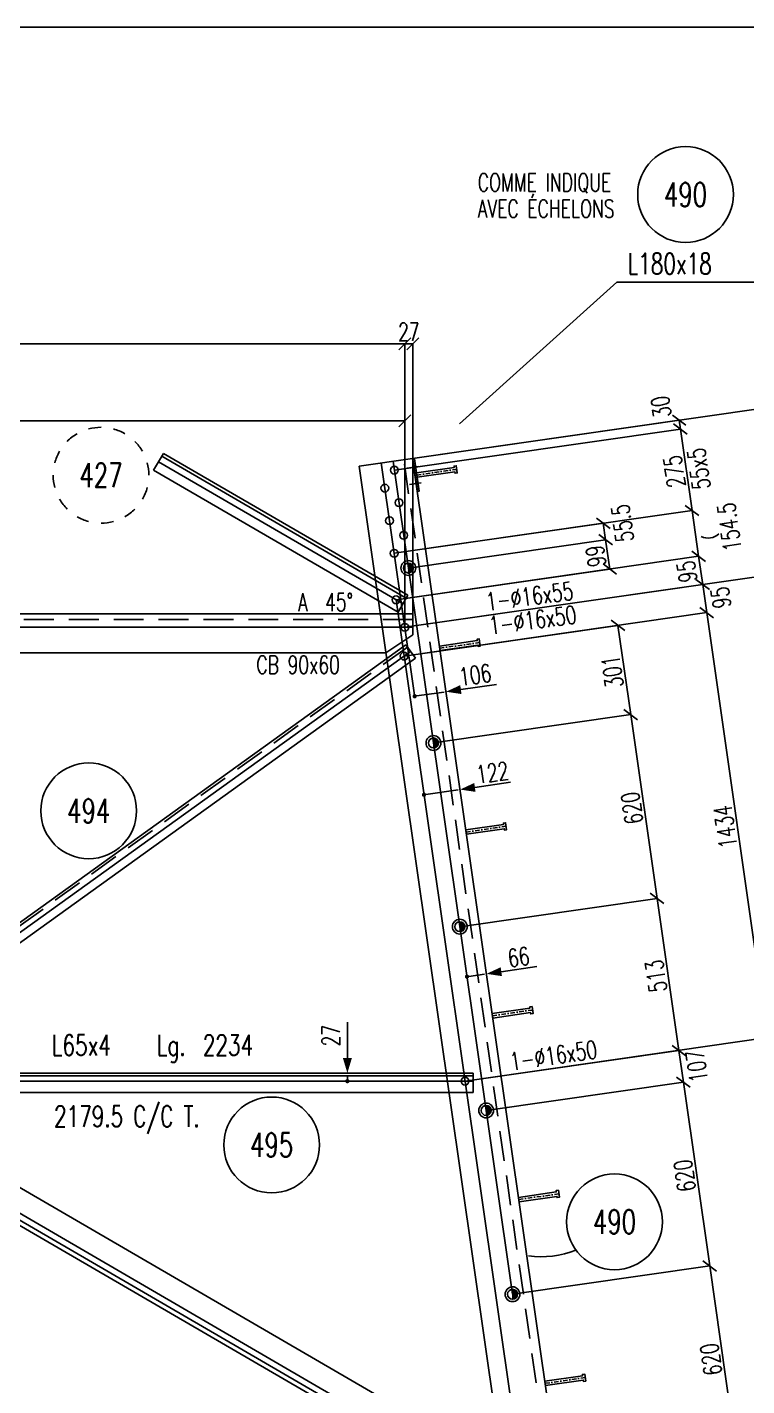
# Model space of a CAD drawing. Extents: x 142141 to 158361, y -163675 to -152195.
# Drawn here: x 152061 to 154467, y -156733 to -152195 of the extents above; entities that cross this region are included whole.
import ezdxf
from ezdxf.enums import TextEntityAlignment as Align

# ---------------------------------------------------------------- set-up
doc = ezdxf.new("R2010")
doc.units = 0
doc.header["$LTSCALE"] = 200
doc.header["$MEASUREMENT"] = 0
doc.linetypes.add('DASHDOT', pattern=[1, 0.5, -0.25, 0, -0.25])
doc.linetypes.add('DASHED', pattern=[0.75, 0.5, -0.25])
doc.layers.get('0').update_dxf_attribs({"linetype": 'CONTINUOUS'})
doc.layers.get('DEFPOINTS').update_dxf_attribs({"linetype": 'CONTINUOUS'})
for name, color, linetype in [('ASSI', 3, 'CONTINUOUS'), ('BOLLINI_1', 7, 'CONTINUOUS'), ('Echelon', 3, 'CONTINUOUS'), ('FORI', 2, 'CONTINUOUS'), ('LINEA_ANG', 2, 'CONTINUOUS'), ('LS', 7, 'CONTINUOUS'), ('MZ', 6, 'DASHDOT'), ('QT_MAL', 7, 'CONTINUOUS'), ('QT_MPR', 7, 'CONTINUOUS'), ('QT_MSP', 7, 'CONTINUOUS'), ('TESTI_A_P', 7, 'CONTINUOUS'), ('TRAT-Y', 7, 'DASHED')]:
    doc.layers.add(name, color=color, linetype=linetype)
doc.styles.add('QUOTE', font='ROMANS8.SHX', dxfattribs={"width": 0.7})
doc.styles.add('RQL', font='ROMANS8.SHX', dxfattribs={"width": 0.7})
doc.styles.add('RS', font='ROMANS8.shx', dxfattribs={"width": 0.7})
doc.styles.get("Standard").update_dxf_attribs({"font": 'ROMANS8.SHX', "width": 0.7})
doc.dimstyles.new('FRECCE1', dxfattribs={"dimtxt": 60, "dimasz": 6.6667, "dimexe": 0, "dimexo": 0, "dimgap": 1, "dimtad": 1, "dimzin": 0, "dimdsep": 46, "dimtxsty": 'RS', "dimblk1": 'QUOTP', "dimblk2": 'QUOTF', "dimsah": 1, "dimcen": 0, "dimclrd": 2, "dimclre": 2, "dimclrt": 7, "dimadec": 0, "dimazin": 0, "dimtfac": 1, "dimtix": 1, "dimtmove": 2, "dimatfit": 3, "dimldrblk": 'QUOTP', "dimfxl": 1, "dimtolj": 1, "dimtzin": 0, "dimarcsym": 0})
doc.dimstyles.new('TRATTO', dxfattribs={"dimscale": 0, "dimtxt": 60, "dimasz": 40, "dimexe": 0, "dimexo": 0, "dimgap": 10, "dimtad": 1, "dimrnd": 0.5, "dimdsep": 46, "dimtxsty": 'RS', "dimblk1": 'OBLIQUE', "dimblk2": 'OBLIQUE', "dimsah": 1, "dimcen": 0.09, "dimclrd": 2, "dimclre": 2, "dimclrt": 7, "dimadec": 0, "dimazin": 0, "dimtfac": 1, "dimtix": 1, "dimtmove": 2, "dimatfit": 3, "dimfxl": 1, "dimtolj": 1, "dimtzin": 0, "dimarcsym": 0})

# ---------------------------------------------------------------- blocks, each defined once
blk = doc.blocks.new('_OBLIQUE')
at = {"color": 0, "linetype": 'ByBlock'}
blk.add_line((-0.5, -0.5), (0.5, 0.5), dxfattribs=at)
blk = doc.blocks.new('*D32')
at = {"layer": 'DEFPOINTS', "color": 0, "transparency": 16777216}
for p in [(153323.6, -153253), (144009.1, -154199.5), (153323.6, -154199.5)]:
    blk.add_point(p, dxfattribs=at)
at = {"layer": 'LS', "color": 2, "lineweight": -2, "transparency": 16777216}
for p, q in [((144009.1, -154199.5), (144009.1, -153253)), ((144009.1, -153253), (153323.6, -153253)), ((153323.6, -154199.5), (153323.6, -153253))]:
    blk.add_line(p, q, dxfattribs=at)
at = {"layer": 'LS', "color": 2, "lineweight": -2, "transparency": 16777216, "xscale": 40, "yscale": 40, "zscale": 40, "rotation": 180}
blk.add_blockref('_OBLIQUE', (144009.1, -153253), dxfattribs=at)
at = {"layer": 'LS', "color": 2, "lineweight": -2, "transparency": 16777216, "xscale": 40, "yscale": 40, "zscale": 40}
blk.add_blockref('_OBLIQUE', (153323.6, -153253), dxfattribs=at)
at = {"layer": 'LS', "color": 7, "transparency": 16777216, "insert": (148666.4, -153213), "char_height": 60, "attachment_point": 5, "style": 'RS'}
blk.add_mtext('\\A1;9315', dxfattribs=at)
blk = doc.blocks.new('ASSE98')
blk.add_line((0, 0), (1, 0))
at = {"color": 7, "style": 'QUOTE', "width": 0.5, "flags": 1}
for tag, p in [('TI', (1.38308, 6.82731)), ('DI_S', (1.38308, 6.42178)), ('D_S', (1.38308, 6.02092)), ('E_S', (1.38308, 5.68065)), ('NFORI', (1.36454, 5.29792)), ('ALAR', (1.36349, 4.93246)), ('FAM', (1.3775, 4.54645)), ('ALA', (1.38308, 4.19257)), ('DISP2', (1.38308, 3.84971)), ('DISP1', (1.38308, 3.50686)), ('PINZAF', (1.38308, 3.164)), ('PINZAI', (1.38308, 2.82114)), ('TRP', (1.38308, 2.47829)), ('NP', (1.38308, 2.13543)), ('SV', (1.38308, 1.79257)), ('PESO', (1.38308, 1.44971)), ('QUA', (1.38308, 1.10686)), ('LUN', (1.38308, 0.764)), ('PROF', (1.38308, 0.42114)), ('POS', (1.38308, 0.07829))]:
    blk.add_attdef(tag, p, '', height=0.2, dxfattribs=at)
at = {"color": 7, "flags": 1}
for tag, p in [('LAV1', (3.07431, 6.82847)), ('LAV2', (3.07431, 6.49513)), ('LAV3', (3.07431, 6.1618)), ('LAV4', (3.07431, 5.82847)), ('LAV5', (3.07431, 5.49513)), ('LAV6', (3.07431, 5.1618)), ('LAV7', (3.07431, 4.82847)), ('LAV8', (3.07431, 4.49513)), ('LAV9', (3.07431, 4.1618)), ('LAV10', (3.07431, 3.82847))]:
    blk.add_attdef(tag, p, '', height=0.2, dxfattribs=at)
blk = doc.blocks.new('16')
blk.add_circle((0, 0), 1)
blk = doc.blocks.new('P20')
at = {"color": 0}
for p, q in [((0, 0.98), (0.02, 1)), ((0, 0.94), (0.06, 1)), ((1, -0.01), (0, 0.99)), ((0, 0.89), (0.1, 0.99)), ((0, 0.85), (0.14, 0.99)), ((0, 0.8), (0.18, 0.98)), ((0, 0.76), (0.22, 0.98)), ((0, 0.71), (0.25, 0.97)), ((0, 0.67), (0.29, 0.96)), ((1, -0.05), (0, 0.95)), ((0, 0.62), (0.32, 0.95)), ((0, 0.58), (0.36, 0.93)), ((0, 0.53), (0.39, 0.92)), ((0, 0.49), (0.42, 0.91)), ((1, -0.09), (0, 0.9)), ((0, 0.44), (0.45, 0.89)), ((0, 0.4), (0.48, 0.88)), ((0.99, -0.13), (0, 0.86)), ((0, 0.35), (0.51, 0.86)), ((0, 0.31), (0.54, 0.84)), ((0, 0.26), (0.56, 0.83)), ((0.99, -0.17), (0, 0.81)), ((0, 0.22), (0.59, 0.81)), ((0, 0.17), (0.61, 0.79)), ((0.98, -0.21), (0, 0.77)), ((0, 0.13), (0.64, 0.77)), ((0, 0.08), (0.66, 0.75)), ((0, 0.04), (0.69, 0.73)), ((0.97, -0.25), (0, 0.72)), ((0, -0.01), (0.71, 0.7)), ((0.96, -0.28), (0, 0.68)), ((0, -0.05), (0.73, 0.68)), ((0, -0.1), (0.75, 0.66)), ((0.95, -0.32), (0, 0.63)), ((0, -0.14), (0.77, 0.63)), ((0, -0.19), (0.79, 0.61)), ((0.94, -0.35), (0, 0.59)), ((0, -0.23), (0.81, 0.58)), ((0, -0.28), (0.83, 0.56)), ((0.92, -0.38), (0, 0.54)), ((0, -0.32), (0.85, 0.53)), ((0.91, -0.41), (0, 0.5)), ((0, -0.36), (0.87, 0.5)), ((0, -0.41), (0.88, 0.47)), ((0.9, -0.44), (0, 0.45)), ((0, -0.45), (0.9, 0.44)), ((0.88, -0.47), (0, 0.41)), ((0, -0.5), (0.91, 0.41)), ((0, -0.54), (0.92, 0.38)), ((0.87, -0.5), (0, 0.36)), ((0, -0.59), (0.94, 0.35)), ((0.85, -0.53), (0, 0.32)), ((0, -0.63), (0.95, 0.31)), ((0, -0.68), (0.96, 0.28)), ((0.83, -0.56), (0, 0.27)), ((0, -0.72), (0.97, 0.25)), ((0.81, -0.58), (0, 0.23)), ((0, -0.77), (0.98, 0.21)), ((0.79, -0.61), (0, 0.18)), ((0, -0.81), (0.99, 0.17)), ((0.77, -0.63), (0, 0.14)), ((0, -0.86), (0.99, 0.13)), ((0.75, -0.66), (0, 0.09)), ((0, -0.9), (1, 0.09)), ((0.73, -0.68), (0, 0.05)), ((0, -0.95), (1, 0.05)), ((0.71, -0.7), (0, 0.01)), ((0, -0.99), (1, 0.01)), ((1, 0.04), (0.04, 1)), ((1, 0.09), (0.09, 1)), ((0.99, 0.14), (0.14, 0.99)), ((0.98, 0.19), (0.19, 0.98)), ((0.97, 0.25), (0.25, 0.97)), ((0.95, 0.31), (0.31, 0.95)), ((0.92, 0.38), (0.38, 0.92)), ((0.88, 0.47), (0.47, 0.88)), ((0.81, 0.59), (0.59, 0.81)), ((0.69, -0.73), (0, -0.04)), ((0.66, -0.75), (0, -0.08)), ((0.64, -0.77), (0, -0.13)), ((0.61, -0.79), (0, -0.17)), ((0.59, -0.81), (0, -0.22)), ((0.56, -0.83), (0, -0.26)), ((0.54, -0.84), (0, -0.31)), ((0.51, -0.86), (0, -0.35)), ((0.48, -0.88), (0, -0.4)), ((0.45, -0.89), (0, -0.44)), ((0.42, -0.91), (0, -0.49)), ((0.39, -0.92), (0, -0.53)), ((0.36, -0.93), (0, -0.58)), ((0.32, -0.95), (0, -0.62)), ((0.29, -0.96), (0, -0.67)), ((0.25, -0.97), (0, -0.71)), ((0.22, -0.98), (0, -0.76)), ((0.18, -0.98), (0, -0.8)), ((0.14, -0.99), (0, -0.85)), ((0.1, -0.99), (0, -0.89)), ((0.04, -1), (1, -0.04)), ((0.09, -1), (1, -0.09)), ((0.14, -0.99), (0.99, -0.14)), ((0.19, -0.98), (0.98, -0.19)), ((0.25, -0.97), (0.97, -0.25)), ((0.31, -0.95), (0.95, -0.31)), ((0.38, -0.92), (0.92, -0.38)), ((0.47, -0.88), (0.88, -0.47)), ((0.59, -0.81), (0.81, -0.59))]:
    blk.add_line(p, q, dxfattribs=at)
for radius in [1.5, 1]:
    blk.add_circle((0, 0), radius)
blk = doc.blocks.new('A$C6E393FD9')
at = {"layer": 'Echelon'}
blk.add_lwpolyline([(2.5, 0), (0, 19.8), (168.6, 41.4), (167.9, 47.2), (177.8, 48.5), (181.8, 17.1), (171.9, 15.8), (171.2, 21.6), (2.5, 0)], close=True, dxfattribs=at)
at = {"layer": 'MZ', "ltscale": 0.2}
blk.add_line((1.3, 9.9), (179.8, 32.8), dxfattribs=at)
blk = doc.blocks.new('QUOTP')
at = {"layer": 'ASSI', "color": 2, "const_width": 1.07}
blk.add_lwpolyline([(-0.53, 0, 1), (0.53, 0, 1)], format="xyb", close=True, dxfattribs=at)
blk = doc.blocks.new('QUOTF')
at = {"layer": 'LS', "color": 2}
blk.add_line((7.5, 0), (25.5, 0), dxfattribs=at)
blk.add_solid([(7.5, 2.25), (0, 0), (7.5, -2.25)], dxfattribs=at)
blk = doc.blocks.new('*D33')
at = {"layer": 'DEFPOINTS', "color": 0, "transparency": 16777216}
for p in [(153387.7, -154758.8), (153508.5, -154741.5), (153508.5, -154741.5)]:
    blk.add_point(p, dxfattribs=at)
at = {"layer": 'QT_MAL', "color": 2, "lineweight": -2, "transparency": 16777216}
for p, q in [((153387.7, -154758.8), (153387.7, -154758.8)), ((153394.3, -154757.9), (153501.9, -154742.4)), ((153508.5, -154741.5), (153508.5, -154741.5))]:
    blk.add_line(p, q, dxfattribs=at)
at = {"layer": 'QT_MAL', "color": 2, "lineweight": -2, "transparency": 16777216, "xscale": 6.6667, "yscale": 6.6667, "zscale": 6.6667}
for name, p, rotation in [('QUOTF', (153508.5, -154741.5), 8.166139302354903), ('QUOTP', (153387.7, -154758.8), 188.1661393023549)]:
    blk.add_blockref(name, p, dxfattribs=dict(at, rotation=rotation))
at = {"layer": 'QT_MAL', "color": 7, "transparency": 16777216, "insert": (153616.4, -154685), "char_height": 60, "attachment_point": 5, "rotation": 8.1661, "style": 'RS'}
blk.add_mtext('\\A1;122', dxfattribs=at)
blk = doc.blocks.new('*D34')
at = {"layer": 'DEFPOINTS', "color": 0, "transparency": 16777216}
for p in [(153356.7, -154429.9), (153461.6, -154414.8), (153461.6, -154414.8)]:
    blk.add_point(p, dxfattribs=at)
at = {"layer": 'QT_MAL', "color": 2, "lineweight": -2, "transparency": 16777216}
for p, q in [((153356.7, -154429.9), (153356.7, -154429.9)), ((153363.3, -154428.9), (153455, -154415.8)), ((153461.6, -154414.8), (153461.6, -154414.8))]:
    blk.add_line(p, q, dxfattribs=at)
at = {"layer": 'QT_MAL', "color": 2, "lineweight": -2, "transparency": 16777216, "xscale": 6.6667, "yscale": 6.6667, "zscale": 6.6667}
for name, p, rotation in [('QUOTF', (153461.6, -154414.8), 8.166139302354903), ('QUOTP', (153356.7, -154429.9), 188.1661393023549)]:
    blk.add_blockref(name, p, dxfattribs=dict(at, rotation=rotation))
at = {"layer": 'QT_MAL', "color": 7, "transparency": 16777216, "insert": (153558.7, -154358.8), "char_height": 60, "attachment_point": 5, "rotation": 8.1661, "style": 'RS'}
blk.add_mtext('\\A1;106', dxfattribs=at)
blk = doc.blocks.new('*D49')
at = {"layer": 'DEFPOINTS', "color": 0, "transparency": 16777216}
for p in [(153323.6, -153509.9), (148872.6, -154199.5), (153323.6, -154199.5)]:
    blk.add_point(p, dxfattribs=at)
at = {"layer": 'QT_MPR', "color": 2, "lineweight": -2, "transparency": 16777216}
for p, q in [((148872.6, -154199.5), (148872.6, -153509.9)), ((148872.6, -153509.9), (153323.6, -153509.9)), ((153323.6, -154199.5), (153323.6, -153509.9))]:
    blk.add_line(p, q, dxfattribs=at)
at = {"layer": 'QT_MPR', "color": 2, "lineweight": -2, "transparency": 16777216, "xscale": 40, "yscale": 40, "zscale": 40, "rotation": 180}
blk.add_blockref('_OBLIQUE', (148872.6, -153509.9), dxfattribs=at)
at = {"layer": 'QT_MPR', "color": 2, "lineweight": -2, "transparency": 16777216, "xscale": 40, "yscale": 40, "zscale": 40}
blk.add_blockref('_OBLIQUE', (153323.6, -153509.9), dxfattribs=at)
at = {"layer": 'QT_MPR', "color": 7, "transparency": 16777216, "insert": (151098.1, -153469.9), "char_height": 60, "attachment_point": 5, "style": 'RS'}
blk.add_mtext('\\A1;4451', dxfattribs=at)
blk = doc.blocks.new('xxx')
blk.add_circle((0, 0), 8)
at = {"color": 3, "style": 'RQL', "width": 0.7}
blk.add_attdef('POS', text='', height=4, dxfattribs=at).set_placement((0, 0), align=Align.MIDDLE)
at = {"style": 'RQL', "width": 0.7, "flags": 1}
for tag, p in [('POS1', (-0.39, -5.42)), ('TIPO', (-0.39, -8.66))]:
    blk.add_attdef(tag, p, '', height=2, dxfattribs=at)
blk = doc.blocks.new('*D66')
at = {"layer": 'DEFPOINTS', "color": 0, "transparency": 16777216}
for p in [(153131.7, -155688.2), (153131.7, -155688.2), (153131.7, -155715.2)]:
    blk.add_point(p, dxfattribs=at)
at = {"layer": 'QT_MAL', "color": 2, "lineweight": -2, "transparency": 16777216}
for p, q in [((153131.7, -155688.2), (153131.7, -155688.2)), ((153131.7, -155708.6), (153131.7, -155694.9)), ((153131.7, -155715.2), (153131.7, -155715.2))]:
    blk.add_line(p, q, dxfattribs=at)
at = {"layer": 'QT_MAL', "color": 2, "lineweight": -2, "transparency": 16777216, "xscale": 6.6667, "yscale": 6.6667, "zscale": 6.6667}
for name, p, rotation in [('QUOTF', (153131.7, -155688.2), 90.00000000097481), ('QUOTP', (153131.7, -155715.2), 270.0000000009748)]:
    blk.add_blockref(name, p, dxfattribs=dict(at, rotation=rotation))
at = {"layer": 'QT_MAL', "color": 7, "transparency": 16777216, "insert": (153076.7, -155563.4), "char_height": 60, "attachment_point": 5, "rotation": 90, "style": 'RS'}
blk.add_mtext('\\A1;27', dxfattribs=at)
blk = doc.blocks.new('*D67')
at = {"layer": 'DEFPOINTS', "color": 0, "transparency": 16777216}
for p in [(154616.4, -154014), (153323.6, -154199.5), (154193.6, -160262.3)]:
    blk.add_point(p, dxfattribs=at)
at = {"layer": 'QT_MPR', "color": 2, "lineweight": -2, "transparency": 16777216}
for p, q in [((153323.6, -154199.5), (154616.4, -154014)), ((155486.4, -160076.8), (154616.4, -154014)), ((154193.6, -160262.3), (155486.4, -160076.8))]:
    blk.add_line(p, q, dxfattribs=at)
at = {"layer": 'QT_MPR', "color": 2, "lineweight": -2, "transparency": 16777216, "xscale": 40, "yscale": 40, "zscale": 40}
for p, rotation in [((154616.4, -154014), 98.1661393023538), ((155486.4, -160076.8), 278.1661393023538)]:
    blk.add_blockref('_OBLIQUE', p, dxfattribs=dict(at, rotation=rotation))
at = {"layer": 'QT_MPR', "color": 7, "transparency": 16777216, "insert": (155011.8, -157051.1), "char_height": 60, "attachment_point": 5, "rotation": 98.1661, "style": 'RS'}
blk.add_mtext('\\A1;6125', dxfattribs=at)
blk = doc.blocks.new('*D68')
at = {"layer": 'DEFPOINTS', "color": 0, "transparency": 16777216}
for p in [(154537.6, -153465.2), (153349.8, -153635.7), (153323.6, -154199.5)]:
    blk.add_point(p, dxfattribs=at)
at = {"layer": 'QT_MPR', "color": 2, "lineweight": -2, "transparency": 16777216}
for p, q in [((153349.8, -153635.7), (154537.6, -153465.2)), ((154616.4, -154014), (154537.6, -153465.2)), ((153323.6, -154199.5), (154616.4, -154014))]:
    blk.add_line(p, q, dxfattribs=at)
at = {"layer": 'QT_MPR', "color": 2, "lineweight": -2, "transparency": 16777216, "xscale": 40, "yscale": 40, "zscale": 40}
for p, rotation in [((154537.6, -153465.2), 98.1661393023538), ((154616.4, -154014), 278.1661393023538)]:
    blk.add_blockref('_OBLIQUE', p, dxfattribs=dict(at, rotation=rotation))
at = {"layer": 'QT_MPR', "color": 7, "transparency": 16777216, "insert": (154537.4, -153745.3), "char_height": 60, "attachment_point": 5, "rotation": 98.1661, "style": 'RS'}
blk.add_mtext('\\A1;554.5', dxfattribs=at)
blk = doc.blocks.new('*D78')
at = {"layer": 'DEFPOINTS', "color": 0, "transparency": 16777216}
for p in [(154536.6, -155570.1), (153525, -155715.2), (153729.4, -157139.9)]:
    blk.add_point(p, dxfattribs=at)
at = {"layer": 'QT_MPR', "color": 2, "lineweight": -2, "transparency": 16777216}
for p, q in [((153525, -155715.2), (154536.6, -155570.1)), ((154741, -156994.7), (154536.6, -155570.1)), ((153729.4, -157139.9), (154741, -156994.7))]:
    blk.add_line(p, q, dxfattribs=at)
at = {"layer": 'QT_MPR', "color": 2, "lineweight": -2, "transparency": 16777216, "xscale": 40, "yscale": 40, "zscale": 40}
for p, rotation in [((154536.6, -155570.1), 98.1661393023538), ((154741, -156994.7), 278.1661393023538)]:
    blk.add_blockref('_OBLIQUE', p, dxfattribs=dict(at, rotation=rotation))
at = {"layer": 'QT_MPR', "color": 7, "transparency": 16777216, "insert": (154599.2, -156288.1), "char_height": 60, "attachment_point": 5, "rotation": 98.1661, "style": 'RS'}
blk.add_mtext('\\A1;1439', dxfattribs=at)
blk = doc.blocks.new('*D79')
at = {"layer": 'DEFPOINTS', "color": 0, "transparency": 16777216}
for p in [(154332.9, -154150.7), (153321.3, -154295.8), (153525, -155715.2)]:
    blk.add_point(p, dxfattribs=at)
at = {"layer": 'QT_MPR', "color": 2, "lineweight": -2, "transparency": 16777216}
for p, q in [((153321.3, -154295.8), (154332.9, -154150.7)), ((154536.6, -155570.1), (154332.9, -154150.7)), ((153525, -155715.2), (154536.6, -155570.1))]:
    blk.add_line(p, q, dxfattribs=at)
at = {"layer": 'QT_MPR', "color": 2, "lineweight": -2, "transparency": 16777216, "xscale": 40, "yscale": 40, "zscale": 40}
for p, rotation in [((154332.9, -154150.7), 98.1661393023538), ((154536.6, -155570.1), 278.1661393023538)]:
    blk.add_blockref('_OBLIQUE', p, dxfattribs=dict(at, rotation=rotation))
at = {"layer": 'QT_MPR', "color": 7, "transparency": 16777216, "insert": (154395.2, -154866), "char_height": 60, "attachment_point": 5, "rotation": 98.1661, "style": 'RS'}
blk.add_mtext('\\A1;1434', dxfattribs=at)
blk = doc.blocks.new('*D80')
at = {"layer": 'DEFPOINTS', "color": 0, "transparency": 16777216}
for p in [(154319.4, -154056.6), (153323.6, -154199.5), (153321.3, -154295.8)]:
    blk.add_point(p, dxfattribs=at)
at = {"layer": 'QT_MPR', "color": 2, "lineweight": -2, "transparency": 16777216}
for p, q in [((153323.6, -154199.5), (154319.4, -154056.6)), ((154332.9, -154150.7), (154319.4, -154056.6)), ((153321.3, -154295.8), (154332.9, -154150.7))]:
    blk.add_line(p, q, dxfattribs=at)
at = {"layer": 'QT_MPR', "color": 2, "lineweight": -2, "transparency": 16777216, "xscale": 40, "yscale": 40, "zscale": 40}
for p, rotation in [((154319.4, -154056.6), 98.1661393023538), ((154332.9, -154150.7), 278.1661393023538)]:
    blk.add_blockref('_OBLIQUE', p, dxfattribs=dict(at, rotation=rotation))
at = {"layer": 'QT_MPR', "color": 7, "transparency": 16777216, "insert": (154380, -154100.3), "char_height": 60, "attachment_point": 5, "rotation": 98.1661, "style": 'RS'}
blk.add_mtext('\\A1;95', dxfattribs=at)
blk = doc.blocks.new('*D81')
at = {"layer": 'DEFPOINTS', "color": 0, "transparency": 16777216}
for p in [(154305.9, -153962.6), (153294.3, -154107.8), (153323.6, -154199.5)]:
    blk.add_point(p, dxfattribs=at)
at = {"layer": 'QT_MPR', "color": 2, "lineweight": -2, "transparency": 16777216}
for p, q in [((153294.3, -154107.8), (154305.9, -153962.6)), ((154319.4, -154056.6), (154305.9, -153962.6)), ((153323.6, -154199.5), (154319.4, -154056.6))]:
    blk.add_line(p, q, dxfattribs=at)
at = {"layer": 'QT_MPR', "color": 2, "lineweight": -2, "transparency": 16777216, "xscale": 40, "yscale": 40, "zscale": 40}
for p, rotation in [((154305.9, -153962.6), 98.1661393023538), ((154319.4, -154056.6), 278.1661393023538)]:
    blk.add_blockref('_OBLIQUE', p, dxfattribs=dict(at, rotation=rotation))
at = {"layer": 'QT_MPR', "color": 7, "transparency": 16777216, "insert": (154266.8, -154013.4), "char_height": 60, "attachment_point": 5, "rotation": 98.1661, "style": 'RS'}
blk.add_mtext('\\A1;95', dxfattribs=at)
blk = doc.blocks.new('*D82')
at = {"layer": 'DEFPOINTS', "color": 0, "transparency": 16777216}
for p in [(154284, -153809.7), (153288.2, -153952.6), (153294.3, -154107.8)]:
    blk.add_point(p, dxfattribs=at)
at = {"layer": 'QT_MPR', "color": 2, "lineweight": -2, "transparency": 16777216}
for p, q in [((153288.2, -153952.6), (154284, -153809.7)), ((154305.9, -153962.6), (154284, -153809.7)), ((153294.3, -154107.8), (154305.9, -153962.6))]:
    blk.add_line(p, q, dxfattribs=at)
at = {"layer": 'QT_MPR', "color": 2, "lineweight": -2, "transparency": 16777216, "xscale": 40, "yscale": 40, "zscale": 40}
for p, rotation in [((154284, -153809.7), 98.1661393023538), ((154305.9, -153962.6), 278.1661393023538)]:
    blk.add_blockref('_OBLIQUE', p, dxfattribs=dict(at, rotation=rotation))
at = {"layer": 'QT_MPR', "color": 7, "transparency": 16777216, "insert": (154408.3, -153864.8), "char_height": 60, "attachment_point": 5, "rotation": 98.1661, "style": 'RS'}
blk.add_mtext('\\A1;154.5', dxfattribs=at)
blk = doc.blocks.new('*D83')
at = {"layer": 'DEFPOINTS', "color": 0, "transparency": 16777216}
for p in [(154244.9, -153537.5), (153288.7, -153674.7), (153288.2, -153952.6)]:
    blk.add_point(p, dxfattribs=at)
at = {"layer": 'QT_MPR', "color": 2, "lineweight": -2, "transparency": 16777216}
for p, q in [((153288.7, -153674.7), (154244.9, -153537.5)), ((154284, -153809.7), (154244.9, -153537.5)), ((153288.2, -153952.6), (154284, -153809.7))]:
    blk.add_line(p, q, dxfattribs=at)
at = {"layer": 'QT_MPR', "color": 2, "lineweight": -2, "transparency": 16777216, "xscale": 40, "yscale": 40, "zscale": 40}
for p, rotation in [((154244.9, -153537.5), 98.1661393023538), ((154284, -153809.7), 278.1661393023538)]:
    blk.add_blockref('_OBLIQUE', p, dxfattribs=dict(at, rotation=rotation))
at = {"layer": 'QT_MPR', "color": 7, "transparency": 16777216, "insert": (154306.4, -153670.3), "char_height": 60, "attachment_point": 5, "rotation": 98.1661, "style": 'RS'}
blk.add_mtext('\\A1;55x5', dxfattribs=at)
blk = doc.blocks.new('*D84')
at = {"layer": 'DEFPOINTS', "color": 0, "transparency": 16777216}
for p in [(154244.9, -153537.5), (153288.7, -153674.7), (153288.2, -153952.6)]:
    blk.add_point(p, dxfattribs=at)
at = {"layer": 'QT_MPR', "color": 2, "lineweight": -2, "transparency": 16777216}
for p, q in [((153288.7, -153674.7), (154244.9, -153537.5)), ((154284, -153809.7), (154244.9, -153537.5)), ((153288.2, -153952.6), (154284, -153809.7))]:
    blk.add_line(p, q, dxfattribs=at)
at = {"layer": 'QT_MPR', "color": 2, "lineweight": -2, "transparency": 16777216, "xscale": 40, "yscale": 40, "zscale": 40}
for p, rotation in [((154244.9, -153537.5), 98.1661393023538), ((154284, -153809.7), 278.1661393023538)]:
    blk.add_blockref('_OBLIQUE', p, dxfattribs=dict(at, rotation=rotation))
at = {"layer": 'QT_MPR', "color": 7, "transparency": 16777216, "insert": (154224.9, -153679.3), "char_height": 60, "attachment_point": 5, "rotation": 98.1661, "style": 'RS'}
blk.add_mtext('\\A1;275', dxfattribs=at)
blk = doc.blocks.new('*D85')
at = {"layer": 'DEFPOINTS', "color": 0, "transparency": 16777216}
for p in [(154240.7, -153507.8), (153288.7, -153674.7), (153349.8, -153635.7)]:
    blk.add_point(p, dxfattribs=at)
at = {"layer": 'QT_MPR', "color": 2, "lineweight": -2, "transparency": 16777216}
for p, q in [((153288.7, -153674.7), (154244.9, -153537.5)), ((153349.8, -153635.7), (154240.7, -153507.8)), ((154244.9, -153537.5), (154240.7, -153507.8))]:
    blk.add_line(p, q, dxfattribs=at)
at = {"layer": 'QT_MPR', "color": 2, "lineweight": -2, "transparency": 16777216, "xscale": 40, "yscale": 40, "zscale": 40}
for p, rotation in [((154240.7, -153507.8), 98.1661393023538), ((154244.9, -153537.5), 278.1661393023538)]:
    blk.add_blockref('_OBLIQUE', p, dxfattribs=dict(at, rotation=rotation))
at = {"layer": 'QT_MPR', "color": 7, "transparency": 16777216, "insert": (154180.5, -153463.2), "char_height": 60, "attachment_point": 5, "rotation": 98.1661, "style": 'RS'}
blk.add_mtext('\\A1;30', dxfattribs=at)
blk = doc.blocks.new('*D92')
at = {"layer": 'DEFPOINTS', "color": 0, "transparency": 16777216}
for p in [(154342.9, -156332.4), (153683.7, -156427), (154227.6, -156975.3)]:
    blk.add_point(p, dxfattribs=at)
at = {"layer": 'QT_MSP', "color": 2, "lineweight": -2, "transparency": 16777216}
for p, q in [((153683.7, -156427), (154342.9, -156332.4)), ((154431, -156946.1), (154342.9, -156332.4)), ((154227.6, -156975.3), (154431, -156946.1))]:
    blk.add_line(p, q, dxfattribs=at)
at = {"layer": 'QT_MSP', "color": 2, "lineweight": -2, "transparency": 16777216, "xscale": 40, "yscale": 40, "zscale": 40}
for p, rotation in [((154342.9, -156332.4), 98.1661393023538), ((154431, -156946.1), 278.1661393023538)]:
    blk.add_blockref('_OBLIQUE', p, dxfattribs=dict(at, rotation=rotation))
at = {"layer": 'QT_MSP', "color": 7, "transparency": 16777216, "insert": (154347.4, -156644.9), "char_height": 60, "attachment_point": 5, "rotation": 98.1661, "style": 'RS'}
blk.add_mtext('\\A1;620', dxfattribs=at)
blk = doc.blocks.new('*D93')
at = {"layer": 'DEFPOINTS', "color": 0, "transparency": 16777216}
for p in [(154254.9, -155718.7), (153595.6, -155813.3), (153683.7, -156427)]:
    blk.add_point(p, dxfattribs=at)
at = {"layer": 'QT_MSP', "color": 2, "lineweight": -2, "transparency": 16777216}
for p, q in [((153595.6, -155813.3), (154254.9, -155718.7)), ((154342.9, -156332.4), (154254.9, -155718.7)), ((153683.7, -156427), (154342.9, -156332.4))]:
    blk.add_line(p, q, dxfattribs=at)
at = {"layer": 'QT_MSP', "color": 2, "lineweight": -2, "transparency": 16777216, "xscale": 40, "yscale": 40, "zscale": 40}
for p, rotation in [((154254.9, -155718.7), 98.1661393023538), ((154342.9, -156332.4), 278.1661393023538)]:
    blk.add_blockref('_OBLIQUE', p, dxfattribs=dict(at, rotation=rotation))
at = {"layer": 'QT_MSP', "color": 7, "transparency": 16777216, "insert": (154259.3, -156031.2), "char_height": 60, "attachment_point": 5, "rotation": 98.1661, "style": 'RS'}
blk.add_mtext('\\A1;620', dxfattribs=at)
blk = doc.blocks.new('*D94')
at = {"layer": 'DEFPOINTS', "color": 0, "transparency": 16777216}
for p in [(154239.7, -155612.7), (153525, -155715.2), (153595.6, -155813.3)]:
    blk.add_point(p, dxfattribs=at)
at = {"layer": 'QT_MSP', "color": 2, "lineweight": -2, "transparency": 16777216}
for p, q in [((153525, -155715.2), (154239.7, -155612.7)), ((154254.9, -155718.7), (154239.7, -155612.7)), ((153595.6, -155813.3), (154254.9, -155718.7))]:
    blk.add_line(p, q, dxfattribs=at)
at = {"layer": 'QT_MSP', "color": 2, "lineweight": -2, "transparency": 16777216, "xscale": 40, "yscale": 40, "zscale": 40}
for p, rotation in [((154239.7, -155612.7), 98.1661393023538), ((154254.9, -155718.7), 278.1661393023538)]:
    blk.add_blockref('_OBLIQUE', p, dxfattribs=dict(at, rotation=rotation))
at = {"layer": 'QT_MSP', "color": 7, "transparency": 16777216, "insert": (154299.5, -155665.6), "char_height": 60, "attachment_point": 5, "rotation": 98.1661, "style": 'RS'}
blk.add_mtext('\\A1;107', dxfattribs=at)
blk = doc.blocks.new('*D95')
at = {"layer": 'DEFPOINTS', "color": 0, "transparency": 16777216}
for p in [(154166.8, -155105), (153507.6, -155199.6), (153525, -155715.2)]:
    blk.add_point(p, dxfattribs=at)
at = {"layer": 'QT_MSP', "color": 2, "lineweight": -2, "transparency": 16777216}
for p, q in [((153507.6, -155199.6), (154166.8, -155105)), ((154239.7, -155612.7), (154166.8, -155105)), ((153525, -155715.2), (154239.7, -155612.7))]:
    blk.add_line(p, q, dxfattribs=at)
at = {"layer": 'QT_MSP', "color": 2, "lineweight": -2, "transparency": 16777216, "xscale": 40, "yscale": 40, "zscale": 40}
for p, rotation in [((154166.8, -155105), 98.1661393023538), ((154239.7, -155612.7), 278.1661393023538)]:
    blk.add_blockref('_OBLIQUE', p, dxfattribs=dict(at, rotation=rotation))
at = {"layer": 'QT_MSP', "color": 7, "transparency": 16777216, "insert": (154163.6, -155364.5), "char_height": 60, "attachment_point": 5, "rotation": 98.1661, "style": 'RS'}
blk.add_mtext('\\A1;513', dxfattribs=at)
blk = doc.blocks.new('*D96')
at = {"layer": 'DEFPOINTS', "color": 0, "transparency": 16777216}
for p in [(154078.7, -154491.2), (153419.5, -154585.8), (153507.6, -155199.6)]:
    blk.add_point(p, dxfattribs=at)
at = {"layer": 'QT_MSP', "color": 2, "lineweight": -2, "transparency": 16777216}
for p, q in [((153419.5, -154585.8), (154078.7, -154491.2)), ((154166.8, -155105), (154078.7, -154491.2)), ((153507.6, -155199.6), (154166.8, -155105))]:
    blk.add_line(p, q, dxfattribs=at)
at = {"layer": 'QT_MSP', "color": 2, "lineweight": -2, "transparency": 16777216, "xscale": 40, "yscale": 40, "zscale": 40}
for p, rotation in [((154078.7, -154491.2), 98.1661393023538), ((154166.8, -155105), 278.1661393023538)]:
    blk.add_blockref('_OBLIQUE', p, dxfattribs=dict(at, rotation=rotation))
at = {"layer": 'QT_MSP', "color": 7, "transparency": 16777216, "insert": (154083.2, -154803.8), "char_height": 60, "attachment_point": 5, "rotation": 98.1661, "style": 'RS'}
blk.add_mtext('\\A1;620', dxfattribs=at)
blk = doc.blocks.new('*D97')
at = {"layer": 'DEFPOINTS', "color": 0, "transparency": 16777216}
for p in [(154036, -154193.3), (153321.3, -154295.8), (153419.5, -154585.8)]:
    blk.add_point(p, dxfattribs=at)
at = {"layer": 'QT_MSP', "color": 2, "lineweight": -2, "transparency": 16777216}
for p, q in [((153321.3, -154295.8), (154036, -154193.3)), ((154078.7, -154491.2), (154036, -154193.3)), ((153419.5, -154585.8), (154078.7, -154491.2))]:
    blk.add_line(p, q, dxfattribs=at)
at = {"layer": 'QT_MSP', "color": 2, "lineweight": -2, "transparency": 16777216, "xscale": 40, "yscale": 40, "zscale": 40}
for p, rotation in [((154036, -154193.3), 98.1661393023538), ((154078.7, -154491.2), 278.1661393023538)]:
    blk.add_blockref('_OBLIQUE', p, dxfattribs=dict(at, rotation=rotation))
at = {"layer": 'QT_MSP', "color": 7, "transparency": 16777216, "insert": (154017.8, -154347.9), "char_height": 60, "attachment_point": 5, "rotation": 98.1661, "style": 'RS'}
blk.add_mtext('\\A1;301', dxfattribs=at)
blk = doc.blocks.new('*D98')
at = {"layer": 'DEFPOINTS', "color": 0, "transparency": 16777216}
for p in [(153994.9, -153907.2), (153335.7, -154001.8), (153294.3, -154107.8)]:
    blk.add_point(p, dxfattribs=at)
at = {"layer": 'QT_MSP', "color": 2, "lineweight": -2, "transparency": 16777216}
for p, q in [((153335.7, -154001.8), (153994.9, -153907.2)), ((154009, -154005.2), (153994.9, -153907.2)), ((153294.3, -154107.8), (154009, -154005.2))]:
    blk.add_line(p, q, dxfattribs=at)
at = {"layer": 'QT_MSP', "color": 2, "lineweight": -2, "transparency": 16777216, "xscale": 40, "yscale": 40, "zscale": 40}
for p, rotation in [((153994.9, -153907.2), 98.1661393023538), ((154009, -154005.2), 278.1661393023538)]:
    blk.add_blockref('_OBLIQUE', p, dxfattribs=dict(at, rotation=rotation))
at = {"layer": 'QT_MSP', "color": 7, "transparency": 16777216, "insert": (153962.4, -153961.9), "char_height": 60, "attachment_point": 5, "rotation": 98.1661, "style": 'RS'}
blk.add_mtext('\\A1;99', dxfattribs=at)
blk = doc.blocks.new('*D99')
at = {"layer": 'DEFPOINTS', "color": 0, "transparency": 16777216}
for p in [(153987.1, -153852.3), (153288.2, -153952.6), (153335.7, -154001.8)]:
    blk.add_point(p, dxfattribs=at)
at = {"layer": 'QT_MSP', "color": 2, "lineweight": -2, "transparency": 16777216}
for p, q in [((153288.2, -153952.6), (153987.1, -153852.3)), ((153994.9, -153907.2), (153987.1, -153852.3)), ((153335.7, -154001.8), (153994.9, -153907.2))]:
    blk.add_line(p, q, dxfattribs=at)
at = {"layer": 'QT_MSP', "color": 2, "lineweight": -2, "transparency": 16777216, "xscale": 40, "yscale": 40, "zscale": 40}
for p, rotation in [((153987.1, -153852.3), 98.1661393023538), ((153994.9, -153907.2), 278.1661393023538)]:
    blk.add_blockref('_OBLIQUE', p, dxfattribs=dict(at, rotation=rotation))
at = {"layer": 'QT_MSP', "color": 7, "transparency": 16777216, "insert": (154051.4, -153852), "char_height": 60, "attachment_point": 5, "rotation": 98.1661, "style": 'RS'}
blk.add_mtext('\\A1;55.5', dxfattribs=at)
blk = doc.blocks.new('*D131')
at = {"layer": 'DEFPOINTS', "color": 0, "transparency": 16777216}
for p in [(153596.8, -155356.9), (153596.8, -155356.9), (153531.5, -155366.3)]:
    blk.add_point(p, dxfattribs=at)
at = {"layer": 'QT_MAL', "color": 2, "lineweight": -2, "transparency": 16777216}
blk.add_line((153538.1, -155365.3), (153590.2, -155357.8), dxfattribs=at)
at = {"layer": 'QT_MAL', "color": 2, "lineweight": -2, "transparency": 16777216, "xscale": 6.6667, "yscale": 6.6667, "zscale": 6.6667}
for name, p, rotation in [('QUOTF', (153596.8, -155356.9), 8.166139302353782), ('QUOTP', (153531.5, -155366.3), 188.1661393023538)]:
    blk.add_blockref(name, p, dxfattribs=dict(at, rotation=rotation))
at = {"layer": 'QT_MAL', "color": 7, "transparency": 16777216, "insert": (153704.4, -155301), "char_height": 60, "attachment_point": 5, "rotation": 8.1661, "style": 'RS'}
blk.add_mtext('\\A1;66', dxfattribs=at)
blk = doc.blocks.new('*D139')
at = {"layer": 'DEFPOINTS', "color": 0, "transparency": 16777216}
for p in [(151345.4, -155715.2), (151037.8, -156245), (153729.4, -157139.9)]:
    blk.add_point(p, dxfattribs=at)
at = {"layer": 'QT_MPR', "color": 2, "lineweight": -2, "transparency": 16777216}
for p, q in [((151345.4, -155715.2), (151037.8, -156245)), ((153439.4, -157639.4), (151037.8, -156245)), ((153729.4, -157139.9), (153439.4, -157639.4))]:
    blk.add_line(p, q, dxfattribs=at)
at = {"layer": 'QT_MPR', "color": 2, "lineweight": -2, "transparency": 16777216, "xscale": 40, "yscale": 40, "zscale": 40}
for p, rotation in [((151037.8, -156245), 149.8603984858185), ((153439.4, -157639.4), 329.8603984858185)]:
    blk.add_blockref('_OBLIQUE', p, dxfattribs=dict(at, rotation=rotation))
at = {"layer": 'QT_MPR', "color": 7, "transparency": 16777216, "insert": (152258.7, -156907.6), "char_height": 60, "attachment_point": 5, "rotation": 329.8604, "style": 'RS'}
blk.add_mtext('\\A1;2777', dxfattribs=at)
blk = doc.blocks.new('bull')
at = {"style": 'RS', "width": 0.7, "flags": 1}
for tag, p in [('NN', (-12.25, 0)), ('DIAMETRO', (0, -4.86)), ('SERRAGGIO', (0, -9.71)), ('LUNGHEZZA', (0, -14.57)), ('NB', (0, -19.43)), ('TIPO', (0, -24.12)), ('EL', (-0.14, -29))]:
    blk.add_attdef(tag, p, '', height=3, dxfattribs=at)
at = {"style": 'RS', "width": 0.7}
blk.add_attdef('BULLONE', (0, 0), '', height=3, dxfattribs=at)
blk = doc.blocks.new('*D190')
at = {"layer": 'DEFPOINTS', "color": 0, "transparency": 16777216}
for p in [(153350.6, -153253), (153323.6, -154199.5), (153350.6, -154199.5)]:
    blk.add_point(p, dxfattribs=at)
at = {"layer": 'QT_MPR', "color": 2, "lineweight": -2, "transparency": 16777216}
for p, q in [((153323.6, -154199.5), (153323.6, -153253)), ((153323.6, -153253), (153350.6, -153253)), ((153350.6, -154199.5), (153350.6, -153253))]:
    blk.add_line(p, q, dxfattribs=at)
at = {"layer": 'QT_MPR', "color": 2, "lineweight": -2, "transparency": 16777216, "xscale": 40, "yscale": 40, "zscale": 40, "rotation": 180}
blk.add_blockref('_OBLIQUE', (153323.6, -153253), dxfattribs=at)
at = {"layer": 'QT_MPR', "color": 2, "lineweight": -2, "transparency": 16777216, "xscale": 40, "yscale": 40, "zscale": 40}
blk.add_blockref('_OBLIQUE', (153350.6, -153253), dxfattribs=at)
at = {"layer": 'QT_MPR', "color": 7, "transparency": 16777216, "insert": (153337.1, -153213), "char_height": 60, "attachment_point": 5, "style": 'RS'}
blk.add_mtext('\\A1;27', dxfattribs=at)
blk = doc.blocks.new('zzz')
at = {"linetype": 'Continuous'}
for start, end in [(120, 135), (90, 105), (60, 75), (30, 45), (150, 165), (180, 195), (0, 15), (330, 345), (210, 225), (300, 315), (240, 255), (270, 285)]:
    blk.add_arc((0, 0), 8, start, end, dxfattribs=at)
at = {"color": 3, "style": 'RQL', "width": 0.7}
blk.add_attdef('POS1', text='', height=4, dxfattribs=at).set_placement((0, 0), align=Align.MIDDLE)
at = {"style": 'RQL', "width": 0.7, "flags": 1}
blk.add_attdef('TIPO', (0, -8), '', height=3, dxfattribs=at)

msp = doc.modelspace()

# ---------------------------------------------------------------- linework, layer by layer
at = {"layer": 'LINEA_ANG'}
for p, q in [((152484.024, -153675.126), (152516.619, -153618.889)), ((152511.103, -153628.406), (153328.704, -154102.277)), ((152516.619, -153618.889), (153334.22, -154092.76)), ((153301.625, -154148.997), (152484.024, -153675.126)), ((153349.813, -153635.662), (153171.638, -153661.23)), ((153171.638, -153661.23), (154040.237, -159714.226)), ((154218.412, -159688.658), (153349.813, -153635.662)), ((153334.22, -154092.76), (153301.625, -154148.997)), ((153350.644, -154154.536), (143981.644, -154154.536)), ((153350.644, -154224.536), (153350.644, -154154.536)), ((153790.35, -157088.514), (148886.908, -154241.558)), ((153327.476, -154258.164), (151307.607, -155709.128)), ((153260.644, -154284.536), (153350.644, -154224.536)), ((153359.564, -154302.833), (153327.476, -154258.164)), ((144071.644, -154284.536), (153260.644, -154284.536)), ((151339.695, -155753.798), (153359.564, -154302.833)), ((148831.676, -154336.687), (153735.118, -157183.643)), ((148839.208, -154323.715), (153742.65, -157170.67)), ((153551.979, -155688.222), (151317.979, -155688.222)), ((153551.979, -155697.222), (151317.979, -155697.222)), ((153551.979, -155753.222), (153551.979, -155688.222)), ((151317.979, -155753.222), (153551.979, -155753.222))]:
    msp.add_line(p, q, dxfattribs=at)
at = {"layer": 'LS', "color": 6}
for p, q in [((153507.037, -153520.529), (154032.511, -153046.805)), ((154032.511, -153046.805), (154874.984, -153046.805)), ((153357.366, -154434.535), (153244.889, -153650.718)), ((153683.689, -156426.979), (153284.483, -153645.037)), ((153331.551, -153668.195), (153370.998, -153662.534)), ((153339.364, -153722.637), (153378.811, -153716.977)), ((153294.312, -154107.772), (153964.826, -158780.378))]:
    msp.add_line(p, q, dxfattribs=at)
at = {"layer": 'LS', "color": 8}
msp.add_lwpolyline([(142140.931, -152195.489), (142140.931, -163675.489), (154860.931, -163675.489), (154860.931, -162075.489), (158360.931, -162075.489), (158360.931, -152195.489), (142140.931, -152195.489)], close=True, dxfattribs=at)
at = {"layer": 'LS', "color": 6, "const_width": 0.25}
msp.add_lwpolyline([(153349.438, -153635.662, 1), (153350.188, -153635.662, 1)], format="xyb", close=True, dxfattribs=at)
at = {"layer": 'LS', "color": 2}
msp.add_lwpolyline([(153350.184, -153638.244), (153365.667, -153746.139), (153371.606, -153745.287), (153356.123, -153637.392)], close=True, dxfattribs=at)
at = {"layer": 'LS', "color": 6}
for centre, radius, start, end in [((154337.665, -153848.012), 53.55, 244.384357, 311.754987), ((153778.992, -155984.803), 316.989, 262.464126, 291.572804)]:
    msp.add_arc(centre, radius, start, end, dxfattribs=at)
at = {"layer": 'TRAT-Y'}
for p, q in [((154188.716, -159692.919), (153320.117, -153639.923)), ((153350.644, -154173.536), (143981.644, -154173.536)), ((153332.727, -154265.474), (151312.858, -155716.438))]:
    msp.add_line(p, q, dxfattribs=at)

# ---------------------------------------------------------------- block references
at = {"layer": 'ASSI'}
ref = msp.add_blockref('ASSE98', (154218.412, -159688.658), dxfattribs=dict(at, xscale=6115, rotation=98.1661393023538))
ref.add_attrib('PROF', 'L180x18', (154068.21, -153020.05), dxfattribs={"layer": '0', "color": 2, "height": 70, "style": 'QUOTE', "width": 0.7})
for p, xscale, rotation in [((153317.672, -154121.311), 945, 149.9039765080862), ((148849.25, -154306.419), 5670, 329.8603984858185), ((153343.229, -154280.093), 2487, 215.6914127964166)]:
    msp.add_blockref('ASSE98', p, dxfattribs=dict(at, xscale=xscale, rotation=rotation))
ref = msp.add_blockref('ASSE98', (153350.644, -154199.536), dxfattribs=dict(at, xscale=9369, zscale=9369, rotation=180))
ref.add_attrib('LAV2', 'CB 90x60', (152827.525, -154354.816), dxfattribs={"layer": '0', "color": 7, "height": 60, "width": 0.7})
ref.add_attrib('LAV4', 'A  45%%d', (152967.086, -154145.501), dxfattribs={"layer": '0', "color": 254, "height": 60, "width": 0.7})
ref = msp.add_blockref('ASSE98', (153551.979, -155715.222), dxfattribs=dict(at, xscale=2234, zscale=2234, rotation=180.0000000009748))
ref.add_attrib('PROF', 'L65x4', (152143.655, -155630.165), dxfattribs={"layer": '0', "color": 2, "height": 70, "style": 'QUOTE', "width": 0.7})
ref.add_attrib('LUN', '2234', (152648.521, -155630.165), dxfattribs={"layer": '0', "color": 2, "height": 70, "style": 'QUOTE', "width": 0.7})
ref.add_attrib('PESO', '2179.5 C/C T.', (152150.975, -155867.62), dxfattribs={"layer": '0', "color": 2, "height": 70, "style": 'QUOTE', "width": 0.7})
ref.add_attrib('SV', 'Lg.', (152494.388, -155630.165), dxfattribs={"layer": '0', "color": 2, "height": 70, "style": 'QUOTE', "width": 0.7})
at = {"layer": 'BOLLINI_1', "xscale": 20, "yscale": 20, "zscale": 20}
for p, values in [((154262.108, -152754.375), {'POS': '490'}), ((152267.018, -154812.639), {'POS': '494'}), ((152878.583, -155928.307), {'POS': '495'}), ((154024.672, -156185.111), {'POS': '490'})]:
    msp.add_blockref('xxx', p, dxfattribs=at).add_auto_attribs(values)
at = {"layer": 'FORI', "yscale": 13, "zscale": 13}
for p, xscale, rotation in [((153288.744, -153674.732), -13, 16.33227860469727), ((153256.962, -153734.856), -13, 16.33227860469727), ((153304.369, -153783.616), -13, 16.33227860469727), ((153272.587, -153843.74), -13, 16.33227860469727), ((153319.994, -153892.501), -13, 16.33227860469727), ((153288.212, -153952.625), -13, 16.33227860469727), ((153321.3, -154295.845), 13, 3.458799396000047)]:
    msp.add_blockref('16', p, dxfattribs=dict(at, xscale=xscale, rotation=rotation))
at = {"layer": 'FORI'}
for name, p, xscale, yscale, zscale in [('P20', (153335.682, -154001.821), 16.5, 16.5, 16.5), ('16', (153294.312, -154107.772), -13, 13, 13), ('16', (153294.312, -154107.772), -13, 13, 13), ('16', (153323.644, -154199.536), 13, 13, 13), ('P20', (153419.488, -154585.838), 16.5, 16.5, 16.5), ('P20', (153507.555, -155199.552), 16.5, 16.5, 16.5), ('16', (153524.979, -155715.222), 13, 13, 13), ('P20', (153595.622, -155813.265), 16.5, 16.5, 16.5), ('P20', (153683.689, -156426.979), 16.5, 16.5, 16.5)]:
    msp.add_blockref(name, p, dxfattribs=dict(at, xscale=xscale, yscale=yscale, zscale=zscale))
at = {"layer": 'LS', "color": 6, "xscale": 19.99999994994134, "yscale": 19.99999994994134, "zscale": 19.99999994994134}
msp.add_blockref('zzz', (152308.161, -153691.821), dxfattribs=at).add_auto_attribs({'POS1': '427'})
at = {"layer": 'LS', "xscale": 0.7500000000000001, "yscale": 0.7500000000000001, "zscale": 0.7500000000000001, "rotation": 0.8689299996759822}
for p in [(153363.025, -153698.792), (153439.944, -154277.06), (153528.011, -154890.773), (153616.078, -155504.487), (153704.146, -156118.2), (153792.213, -156731.914)]:
    msp.add_blockref('A$C6E393FD9', p, dxfattribs=at)
at = {"layer": 'LS', "xscale": 20, "yscale": 20, "zscale": 20, "rotation": 7.518396805298518}
for p, values in [((153599.123, -154145.062), {'BULLONE': '1-%%c16x55                '}), ((153609.59, -154224.374), {'BULLONE': '1-%%c16x50                '})]:
    msp.add_blockref('bull', p, dxfattribs=at).add_auto_attribs(values)
at = {"layer": 'LS', "color": 7, "xscale": 20, "yscale": 20, "zscale": 20, "rotation": 8.369975749987658}
msp.add_blockref('bull', (153679.682, -155680.77), dxfattribs=at).add_auto_attribs({'BULLONE': '1-%%c16x50                '})

# ---------------------------------------------------------------- texts
at = {"layer": 'TESTI_A_P', "style": 'RS', "width": 0.7}
for s, p in [('COMME INDIQUE', (153567.713, -152744.059)), ('AVEC ÉCHELONS', (153567.713, -152831.59))]:
    msp.add_text(s, height=60, dxfattribs=at).set_placement(p)

# ---------------------------------------------------------------- dimensions: what is measured, and where the dimension line sits
at = {"layer": 'LS'}
dim = msp.add_linear_dim(base=(153323.644, -153253.005), p1=(144009.108, -154199.536), p2=(153323.644, -154199.536), text='9315', dimstyle='TRATTO', override={"dimscale": 1}, dxfattribs=at)
dim.commit()
dim.dimension.update_dxf_attribs({"geometry": '*D32', "text_midpoint": (148666.376, -153213.005)})
at = {"layer": 'QT_MAL'}
for base, p1, p2, text, picture, middle in [((153461.62, -154414.812), (153356.696, -154429.868), (153461.62, -154414.812), '106', '*D34', (153558.714, -154358.769)), ((153508.495, -154741.47), (153387.734, -154758.799), (153508.495, -154741.47), '122', '*D33', (153616.375, -154684.955))]:
    dim = msp.add_linear_dim(base=base, p1=p1, p2=p2, angle=8.166139, text=text, dimstyle='FRECCE1', dxfattribs=at)
    dim.commit()
    dim.dimension.update_dxf_attribs({"geometry": picture, "text_midpoint": middle, "dimtype": 160})
at = {"layer": 'QT_MAL', "color": 7}
for base, p1, p2, angle, text, picture, middle in [((153596.807, -155356.886), (153531.477, -155366.261), (153596.807, -155356.886), 8.166139, '66', '*D131', (153704.379, -155300.977)), ((153131.727, -155688.222), (153131.727, -155715.222), (153131.727, -155688.222), 90, '27', '*D66', (153076.723, -155563.379))]:
    dim = msp.add_linear_dim(base=base, p1=p1, p2=p2, angle=angle, text=text, dimstyle='FRECCE1', dxfattribs=at)
    dim.commit()
    dim.dimension.update_dxf_attribs({"geometry": picture, "text_midpoint": middle, "dimtype": 160})
at = {"layer": 'QT_MPR'}
for base, p1, p2, text, picture, middle in [((153350.644, -153253.005), (153323.644, -154199.536), (153350.644, -154199.536), '27', '*D190', (153337.144, -153213.005)), ((153323.644, -153509.887), (148872.6, -154199.536), (153323.644, -154199.536), '4451', '*D49', (151098.122, -153469.887))]:
    dim = msp.add_linear_dim(base=base, p1=p1, p2=p2, text=text, dimstyle='TRATTO', override={"dimscale": 1}, dxfattribs=at)
    dim.commit()
    dim.dimension.update_dxf_attribs({"geometry": picture, "text_midpoint": middle, "dimtype": 160})
at = {"layer": 'QT_MPR', "color": 7}
for base, p1, p2, text, picture, middle in [((154240.687, -153507.822), (153288.744, -153674.732), (153349.813, -153635.662), '30', '*D85', (154180.463, -153463.188)), ((154244.949, -153537.517), (153288.212, -153952.625), (153288.744, -153674.732), '55x5', '*D83', (154306.35, -153670.336)), ((154244.949, -153537.517), (153288.212, -153952.625), (153288.744, -153674.732), '275', '*D84', (154224.885, -153679.305)), ((154305.948, -153962.603), (153323.644, -154199.536), (153294.312, -154107.772), '95', '*D81', (154266.756, -154013.387)), ((154319.442, -154056.639), (153321.3, -154295.845), (153323.644, -154199.536), '95', '*D80', (154380.023, -154100.296)), ((154616.4, -154014.026), (154193.642, -160262.282), (153323.644, -154199.536), '6125', '*D67', (155011.805, -157051.081)), ((154332.936, -154150.676), (153524.979, -155715.222), (153321.3, -154295.845), '1434', '*D79', (154395.182, -154866.047)), ((154536.616, -155570.053), (153729.413, -157139.859), (153524.979, -155715.222), '1439', '*D78', (154599.238, -156288.053))]:
    dim = msp.add_linear_dim(base=base, p1=p1, p2=p2, angle=98.166139, text=text, dimstyle='TRATTO', override={"dimscale": 1}, dxfattribs=at)
    dim.commit()
    dim.dimension.update_dxf_attribs({"geometry": picture, "text_midpoint": middle, "dimtype": 160})
for base, p1, p2, picture, middle in [((154537.646, -153465.209), (153323.644, -154199.536), (153349.813, -153635.662), '*D68', (154537.428, -153745.299)), ((154284.011, -153809.729), (153294.312, -154107.772), (153288.212, -153952.625), '*D82', (154408.339, -153864.834))]:
    dim = msp.add_linear_dim(base=base, p1=p1, p2=p2, angle=98.166139, dimstyle='TRATTO', override={"dimscale": 1}, dxfattribs=at)
    dim.commit()
    dim.dimension.update_dxf_attribs({"geometry": picture, "text_midpoint": middle, "dimtype": 160})
at = {"layer": 'QT_MPR', "color": 6}
dim = msp.add_linear_dim(base=(151037.784, -156245.049), p1=(153729.413, -157139.859), p2=(151345.403, -155715.222), angle=329.860398, text='2777', dimstyle='TRATTO', override={"dimscale": 1}, dxfattribs=at)
dim.commit()
dim.dimension.update_dxf_attribs({"geometry": '*D139', "text_midpoint": (152258.66, -156907.641), "dimtype": 160})
at = {"layer": 'QT_MSP', "color": 7}
dim = msp.add_linear_dim(base=(153987.053, -153852.342), p1=(153335.682, -154001.821), p2=(153288.212, -153952.625), angle=98.166139, dimstyle='TRATTO', override={"dimscale": 1}, dxfattribs=at)
dim.commit()
dim.dimension.update_dxf_attribs({"geometry": '*D99', "text_midpoint": (154051.354, -153851.971), "dimtype": 160})
for base, p1, p2, text, picture, middle in [((153994.928, -153907.22), (153294.312, -154107.772), (153335.682, -154001.821), '99', '*D98', (153962.364, -153961.9)), ((154035.978, -154193.289), (153419.488, -154585.838), (153321.3, -154295.845), '301', '*D97', (154017.761, -154347.945)), ((154078.733, -154491.237), (153507.555, -155199.552), (153419.488, -154585.838), '620', '*D96', (154083.173, -154803.776)), ((154166.801, -155104.951), (153524.979, -155715.222), (153507.555, -155199.552), '513', '*D95', (154163.635, -155364.49)), ((154239.657, -155612.667), (153595.622, -155813.265), (153524.979, -155715.222), '107', '*D94', (154299.462, -155665.63)), ((154254.868, -155718.664), (153683.689, -156426.979), (153595.622, -155813.265), '620', '*D93', (154259.307, -156031.203)), ((154342.935, -156332.378), (154227.554, -156975.286), (153683.689, -156426.979), '620', '*D92', (154347.374, -156644.916))]:
    dim = msp.add_linear_dim(base=base, p1=p1, p2=p2, angle=98.166139, text=text, dimstyle='TRATTO', override={"dimscale": 1}, dxfattribs=at)
    dim.commit()
    dim.dimension.update_dxf_attribs({"geometry": picture, "text_midpoint": middle, "dimtype": 160})

doc.saveas('drawing.dxf')
